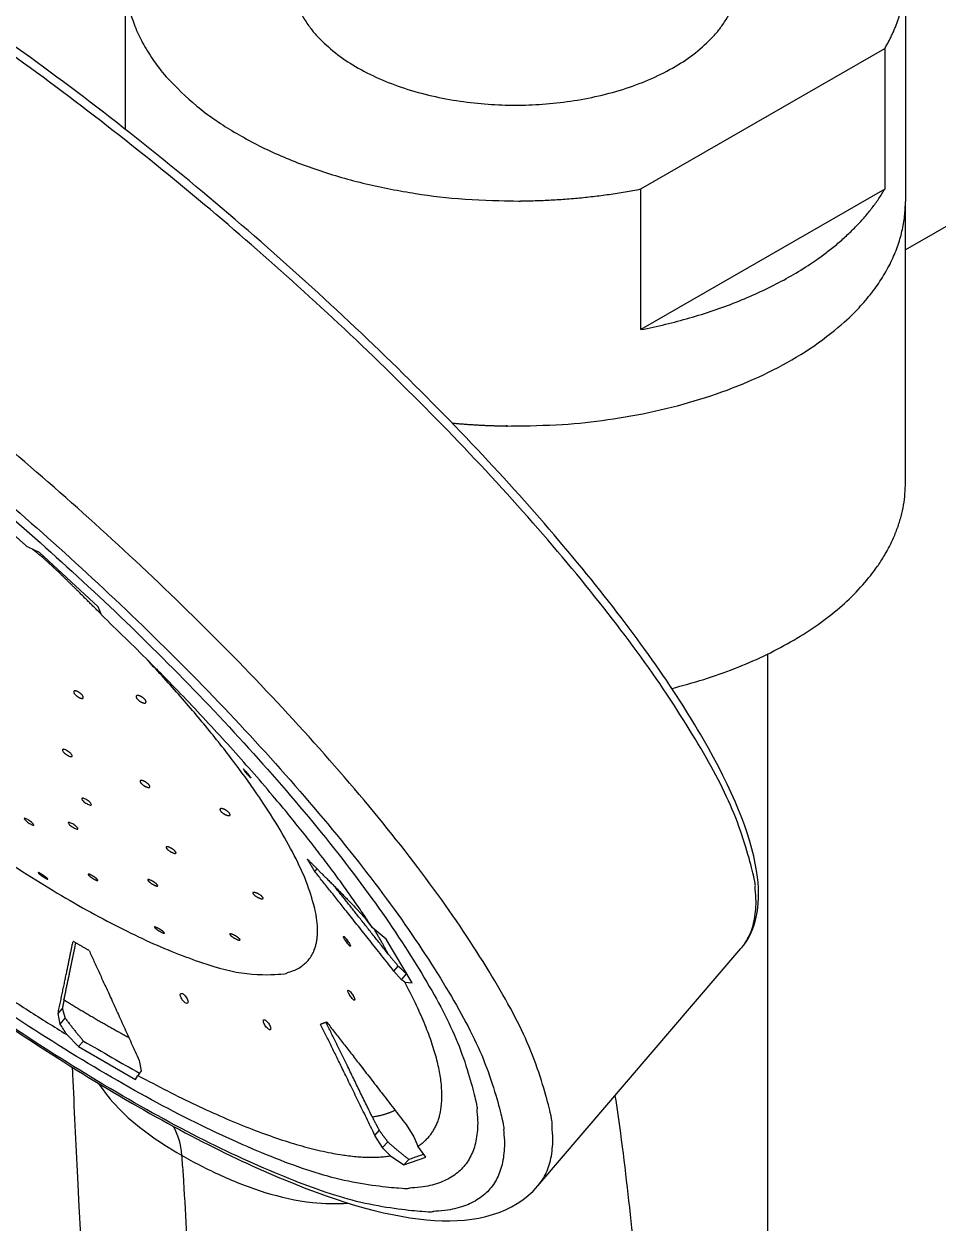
# Model space of a CAD drawing. Header units: millimetres. Extents: x 577 to 7172, y 252 to 2707.
# Drawn here: x 7007.6 to 7047.4, y 2245.8 to 2298 of the extents above; entities that cross this region are included whole.
import ezdxf

# ---------------------------------------------------------------- set-up
doc = ezdxf.new("R2010")
doc.units = ezdxf.units.MM
doc.header["$MEASUREMENT"] = 0
doc.layers.add('외형선(ISO)', color=7, linetype='Continuous', lineweight=30)
doc.layers.add('좁은 외형선(ISO)', color=7, linetype='Continuous', lineweight=25)

msp = doc.modelspace()

# ---------------------------------------------------------------- linework, layer by layer
at = {"layer": '외형선(ISO)'}
for p, q in [((7082.397, 2309.146), (7046.02, 2288.198)), ((7012.02, 2300.121), (7012.02, 2293.456)), ((7046.02, 2300.121), (7046.02, 2290.31)), ((7034.492, 2290.852), (7045.115, 2296.969)), ((7045.115, 2296.969), (7045.115, 2290.838)), ((7034.492, 2284.72), (7034.492, 2290.852)), ((7045.115, 2290.838), (7034.492, 2284.72)), ((7046.02, 2278.047), (7046.02, 2290.31)), ((7008.28, 2275.001), (7007.784, 2275.234)), ((7010.838, 2272.644), (7008.28, 2275.001)), ((7008.418, 2274.799), (7008.454, 2274.841)), ((7009.137, 2274.136), (7009.173, 2274.178)), ((7010.981, 2272.287), (7010.838, 2272.644)), ((7040.02, 2198.121), (7040.02, 2270.583)), ((7020.284, 2261.099), (7020.384, 2261.216)), ((7022.119, 2259.466), (7022.442, 2259.095)), ((7023.385, 2258.157), (7022.784, 2258.659)), ((7024.518, 2256.253), (7023.385, 2258.157)), ((7029.998, 2247.393), (7038.852, 2257.738)), ((7023.731, 2256.757), (7023.92, 2256.977)), ((7024.055, 2256.386), (7023.731, 2256.757)), ((7024.055, 2256.386), (7024.275, 2256.643)), ((7024.201, 2256.28), (7024.518, 2256.253)), ((7009.093, 2254.906), (7009.282, 2255.126)), ((7009.183, 2254.453), (7009.093, 2254.906)), ((7009.183, 2254.453), (7009.403, 2254.71)), ((7009.469, 2253.998), (7009.989, 2253.467)), ((7009.989, 2253.467), (7010.198, 2253.711)), ((7009.989, 2253.467), (7012.473, 2252.036)), ((7012.629, 2252.87), (7012.719, 2252.417)), ((7012.473, 2252.036), (7012.574, 2252.21)), ((7024.262, 2250.072), (7024.598, 2249.541)), ((7022.902, 2249.596), (7023.091, 2249.817)), ((7023.238, 2249.065), (7022.902, 2249.596)), ((7023.238, 2249.065), (7023.458, 2249.322)), ((7025.122, 2248.645), (7024.769, 2249.123)), ((7023.574, 2248.704), (7024.167, 2248.31)), ((7024.167, 2248.31), (7025.122, 2248.645)), ((7024.167, 2248.31), (7024.376, 2248.554))]:
    msp.add_line(p, q, dxfattribs=at)
for points, weights, knots in [([(7045.115, 2296.969), (7046.02, 2298.502), (7046.02, 2300.121), (7046.02, 2305.329), (7038.52, 2308.239)], [0.899858012792, 0.935901158753, 1, 0.819430589804, 0.861504175787], [5.939421, 5.939421, 5.939421, 6.283185, 6.283185, 7.251585, 7.251585, 7.251585]), ([(7012.925, 2303.272), (7012.02, 2301.739), (7012.02, 2300.121), (7012.02, 2290.331), (7029.02, 2290.331), (7031.831, 2290.331), (7034.492, 2290.852)], [0.899858012792, 0.935901158753, 1, 0.707106781187, 1, 0.935901158753, 0.899858012792], [5.939421, 5.939421, 5.939421, 6.283185, 6.283185, 7.853982, 7.853982, 8.197746, 8.197746, 8.197746]), ([(7019.52, 2301.384), (7019.27, 2300.76), (7019.27, 2300.121), (7019.27, 2294.506), (7029.02, 2294.506), (7038.77, 2294.506), (7038.77, 2300.121), (7038.77, 2300.76), (7038.52, 2301.384)], [0.923721975402, 0.954923757723, 1, 0.707106781187, 1, 0.707106781187, 1, 0.954923768434, 0.92372199023], [2.899847, 2.899847, 2.899847, 3.141593, 3.141593, 4.712389, 4.712389, 6.283185, 6.283185, 6.524931, 6.524931, 6.524931]), ([(6974.353, 2293.106), (6968.704, 2286.506), (6994.915, 2264.073), (7021.126, 2241.64), (7026.775, 2248.241), (7032.424, 2254.841), (7006.213, 2277.274), (6980.002, 2299.707), (6974.353, 2293.106)], [1, 0.707106781187, 1, 0.707106781187, 1, 0.707106781187, 1, 0.707106781187, 1], [0, 0, 0, 1.570796, 1.570796, 3.141593, 3.141593, 4.712389, 4.712389, 6.283185, 6.283185, 6.283185]), ([(6974.353, 2293.106), (6968.704, 2286.506), (6994.915, 2264.073), (7021.126, 2241.64), (7026.775, 2248.241), (7032.424, 2254.841), (7006.213, 2277.274), (6980.002, 2299.707), (6974.353, 2293.106)], [1, 0.707106781187, 1, 0.707106781187, 1, 0.707106781187, 1, 0.707106781187, 1], [0, 0, 0, 1.570796, 1.570796, 3.141593, 3.141593, 4.712389, 4.712389, 6.283185, 6.283185, 6.283185]), ([(7026.264, 2280.65), (7027.633, 2280.52), (7029.02, 2280.52), (7046.02, 2280.52), (7046.02, 2290.31)], [0.941904868768, 0.967302124277, 1, 0.707106781187, 1], [4.537029, 4.537029, 4.537029, 4.712389, 4.712389, 6.283185, 6.283185, 6.283185]), ([(7026.264, 2280.65), (7027.633, 2280.52), (7029.02, 2280.52), (7046.02, 2280.52), (7046.02, 2290.31)], [0.941904868768, 0.967302124277, 1, 0.707106781187, 1], [4.537029, 4.537029, 4.537029, 4.712389, 4.712389, 6.283185, 6.283185, 6.283185]), ([(6998.308, 2282.89), (6986.77, 2290.697), (6984.283, 2287.792), (6980.435, 2283.296), (6998.289, 2268.016), (7016.143, 2252.735), (7019.991, 2257.231), (7022.477, 2260.136), (7012.982, 2270.331)], [0.882125166133, 0.788867691613, 1, 0.707106781187, 1, 0.707106781187, 1, 0.788867691613, 0.882125166134], [5.150876, 5.150876, 5.150876, 6.283185, 6.283185, 7.853982, 7.853982, 9.424778, 9.424778, 10.557088, 10.557088, 10.557088]), ([(7007.784, 2275.234), (7006.844, 2276.071), (7005.885, 2276.891), (6998.617, 2283.112), (6991.659, 2287.349)], [0.970057302601, 0.984173461395, 1, 0.891318237359, 0.863291981722], [4.6275107, 4.6275107, 4.6275107, 4.712389, 4.712389, 5.295253, 5.295253, 5.295253]), ([(7009.843, 2268.975), (7009.797, 2268.979), (7009.781, 2268.957), (7009.727, 2268.882), (7009.931, 2268.735), (7010.042, 2268.655), (7010.127, 2268.647)], [0.863619918107, 0.891948817703, 1, 0.707106781187, 1, 0.815157105476, 0.863620368018], [2.56211, 2.56211, 2.56211, 3.141593, 3.141593, 4.712389, 4.712389, 5.703708, 5.703708, 5.703708]), ([(7010.127, 2268.647), (7010.173, 2268.642), (7010.188, 2268.664), (7010.243, 2268.74), (7010.039, 2268.886), (7009.928, 2268.966), (7009.843, 2268.975)], [0.86361875228, 0.891946594308, 1, 0.707106781187, 1, 0.815161045274, 0.863618302202], [5.703691, 5.703691, 5.703691, 6.283185, 6.283185, 7.853982, 7.853982, 8.845279, 8.845279, 8.845279]), ([(7012.57, 2268.773), (7012.521, 2268.775), (7012.504, 2268.75), (7012.447, 2268.667), (7012.655, 2268.525), (7012.767, 2268.449), (7012.854, 2268.444)], [0.862436298787, 0.889620990826, 1, 0.707106781187, 1, 0.817484044033, 0.862437158996], [2.549626, 2.549626, 2.549626, 3.141593, 3.141593, 4.712389, 4.712389, 5.691228, 5.691228, 5.691228]), ([(7012.854, 2268.444), (7012.902, 2268.442), (7012.919, 2268.467), (7012.976, 2268.55), (7012.769, 2268.692), (7012.657, 2268.768), (7012.57, 2268.773)], [0.862434179477, 0.889616688015, 1, 0.707106781187, 1, 0.817491841667, 0.862433318345], [5.691196, 5.691196, 5.691196, 6.283185, 6.283185, 7.853982, 7.853982, 8.832779, 8.832779, 8.832779]), ([(6993.344, 2266.113), (6994.284, 2265.276), (6995.242, 2264.456), (7002.511, 2258.235), (7009.469, 2253.998)], [0.970057302601, 0.984173461395, 1, 0.891318237359, 0.863291981722], [4.6275107, 4.6275107, 4.6275107, 4.712389, 4.712389, 5.295253, 5.295253, 5.295253]), ([(7012.799, 2265.053), (7012.694, 2265.093), (7012.67, 2265.056), (7012.624, 2264.986), (7012.834, 2264.848), (7012.899, 2264.805), (7012.961, 2264.782)], [0.861094057175, 0.820322304942, 1, 0.707106781187, 1, 0.886783620748, 0.861093668928], [2.177975, 2.177975, 2.177975, 3.141593, 3.141593, 4.712389, 4.712389, 5.319572, 5.319572, 5.319572]), ([(7012.961, 2264.782), (7013.066, 2264.742), (7013.091, 2264.779), (7013.136, 2264.849), (7012.926, 2264.987), (7012.861, 2265.03), (7012.799, 2265.053)], [0.861095319843, 0.820319522822, 1, 0.707106781187, 1, 0.886788114253, 0.86109570831], [5.319553, 5.319553, 5.319553, 6.283185, 6.283185, 7.853982, 7.853982, 8.461141, 8.461141, 8.461141]), ([(7016.288, 2263.826), (7016.177, 2263.862), (7016.153, 2263.821), (7016.107, 2263.746), (7016.323, 2263.615), (7016.388, 2263.575), (7016.45, 2263.555)], [0.862401974667, 0.817555541552, 1, 0.707106781187, 1, 0.88954949338, 0.862401116198], [2.163137, 2.163137, 2.163137, 3.141593, 3.141593, 4.712389, 4.712389, 5.304739, 5.304739, 5.304739]), ([(7016.45, 2263.555), (7016.561, 2263.518), (7016.585, 2263.559), (7016.631, 2263.635), (7016.415, 2263.766), (7016.35, 2263.806), (7016.288, 2263.826)], [0.862404427167, 0.817550553261, 1, 0.707106781187, 1, 0.889557976362, 0.862405286869], [5.304703, 5.304703, 5.304703, 6.283185, 6.283185, 7.853982, 7.853982, 8.446286, 8.446286, 8.446286]), ([(7014.01, 2262.123), (7013.833, 2262.22), (7013.803, 2262.171), (7013.765, 2262.111), (7013.979, 2261.977), (7014.001, 2261.963), (7014.024, 2261.951)], [0.929475427443, 0.748108974544, 1, 0.707106781187, 1, 0.958996883205, 0.929474097663], [1.790692, 1.790692, 1.790692, 3.141593, 3.141593, 4.712389, 4.712389, 4.93229, 4.93229, 4.93229]), ([(7014.024, 2261.951), (7014.2, 2261.854), (7014.231, 2261.903), (7014.268, 2261.963), (7014.054, 2262.097), (7014.032, 2262.111), (7014.01, 2262.123)], [0.929478550551, 0.748106805801, 1, 0.707106781187, 1, 0.959000899244, 0.929479880975], [4.932274, 4.932274, 4.932274, 6.283185, 6.283185, 7.853982, 7.853982, 8.073861, 8.073861, 8.073861]), ([(7008.61, 2260.81), (7008.554, 2260.862), (7008.448, 2260.934), (7008.241, 2261.076), (7008.226, 2261.054), (7008.221, 2261.047), (7008.256, 2261.014)], [0.858820416181, 0.825780417419, 1, 0.707106781187, 1, 0.881324624766, 0.858819756613], [0.636451, 0.636451, 0.636451, 1.570796, 1.570796, 3.141593, 3.141593, 3.778053, 3.778053, 3.778053]), ([(7008.256, 2261.014), (7008.312, 2260.962), (7008.418, 2260.89), (7008.626, 2260.748), (7008.641, 2260.77), (7008.646, 2260.777), (7008.61, 2260.81)], [0.85881930814, 0.825783338915, 1, 0.707106781187, 1, 0.88132518358, 0.858819968555], [3.778059, 3.778059, 3.778059, 4.712389, 4.712389, 6.283185, 6.283185, 6.919642, 6.919642, 6.919642]), ([(7010.749, 2260.804), (7010.702, 2260.844), (7010.641, 2260.884), (7010.431, 2261.023), (7010.407, 2260.985), (7010.393, 2260.965), (7010.485, 2260.889)], [0.864481381286, 0.893557980138, 1, 0.707106781187, 1, 0.813547942182, 0.864481850522], [0.999944, 0.999944, 0.999944, 1.570796, 1.570796, 3.141593, 3.141593, 4.141541, 4.141541, 4.141541]), ([(7010.485, 2260.889), (7010.532, 2260.849), (7010.592, 2260.809), (7010.803, 2260.671), (7010.827, 2260.708), (7010.841, 2260.728), (7010.749, 2260.804)], [0.864481694448, 0.893558553335, 1, 0.707106781187, 1, 0.813549087104, 0.864481225005], [4.14154, 4.14154, 4.14154, 4.712389, 4.712389, 6.283185, 6.283185, 7.283128, 7.283128, 7.283128]), ([(7013.29, 2260.631), (7013.272, 2260.644), (7013.253, 2260.656), (7013.039, 2260.79), (7013.008, 2260.742), (7012.983, 2260.701), (7013.154, 2260.584)], [0.937197788191, 0.964230571729, 1, 0.707106781187, 1, 0.742875278349, 0.93719919557], [4.520556, 4.520556, 4.520556, 4.712389, 4.712389, 6.283185, 6.283185, 7.662154, 7.662154, 7.662154]), ([(7013.154, 2260.584), (7013.172, 2260.571), (7013.192, 2260.559), (7013.405, 2260.424), (7013.436, 2260.473), (7013.461, 2260.513), (7013.29, 2260.631)], [0.937196722377, 0.964229866591, 1, 0.707106781187, 1, 0.742877846125, 0.937195314383], [1.37896, 1.37896, 1.37896, 1.570796, 1.570796, 3.141593, 3.141593, 4.520548, 4.520548, 4.520548]), ([(7017.798, 2260.138), (7017.614, 2260.23), (7017.584, 2260.178), (7017.548, 2260.115), (7017.769, 2259.988), (7017.79, 2259.976), (7017.812, 2259.965)], [0.933024075731, 0.745672843757, 1, 0.707106781187, 1, 0.961432048171, 0.933021292294], [1.777627, 1.777627, 1.777627, 3.141593, 3.141593, 4.712389, 4.712389, 4.91923, 4.91923, 4.91923]), ([(7017.812, 2259.965), (7017.996, 2259.873), (7018.025, 2259.925), (7018.062, 2259.988), (7017.841, 2260.115), (7017.82, 2260.127), (7017.798, 2260.138)], [0.933029038793, 0.74566947516, 1, 0.707106781187, 1, 0.961439197647, 0.933031825845], [4.919202, 4.919202, 4.919202, 6.283185, 6.283185, 7.853982, 7.853982, 8.060785, 8.060785, 8.060785]), ([(7013.643, 2258.506), (7013.593, 2258.543), (7013.531, 2258.582), (7013.315, 2258.714), (7013.295, 2258.68), (7013.283, 2258.662), (7013.378, 2258.59)], [0.864235130899, 0.89310468198, 1, 0.707106781187, 1, 0.814000349237, 0.864236076159], [0.997513, 0.997513, 0.997513, 1.570796, 1.570796, 3.141593, 3.141593, 4.139115, 4.139115, 4.139115]), ([(7013.378, 2258.59), (7013.427, 2258.553), (7013.489, 2258.514), (7013.705, 2258.382), (7013.726, 2258.415), (7013.737, 2258.434), (7013.643, 2258.506)], [0.864236179929, 0.893106624055, 1, 0.707106781187, 1, 0.814001909278, 0.864235233489], [4.139116, 4.139116, 4.139116, 4.712389, 4.712389, 6.283185, 6.283185, 7.280699, 7.280699, 7.280699]), ([(7016.869, 2258.269), (7016.849, 2258.282), (7016.829, 2258.294), (7016.609, 2258.421), (7016.581, 2258.373), (7016.558, 2258.333), (7016.733, 2258.222)], [0.935041622336, 0.962794752931, 1, 0.707106781187, 1, 0.74431013491, 0.935044447031], [4.512856, 4.512856, 4.512856, 4.712389, 4.712389, 6.283185, 6.283185, 7.654459, 7.654459, 7.654459]), ([(7016.733, 2258.222), (7016.753, 2258.209), (7016.773, 2258.198), (7016.993, 2258.071), (7017.021, 2258.119), (7017.044, 2258.159), (7016.869, 2258.269)], [0.935041052408, 0.962794370913, 1, 0.707106781187, 1, 0.74431430597, 0.935038224265], [1.371261, 1.371261, 1.371261, 1.570796, 1.570796, 3.141593, 3.141593, 4.512844, 4.512844, 4.512844]), ([(7024.769, 2249.123), (7025.049, 2249.3), (7025.255, 2249.541), (7026.822, 2251.371), (7024.201, 2256.28)], [0.970057302601, 0.984173461395, 1, 0.891318237359, 0.863291981722], [6.198307, 6.198307, 6.198307, 6.2831853, 6.2831853, 6.8660493, 6.8660493, 6.8660493])]:
    msp.add_rational_spline(points, weights, degree=2, knots=knots, dxfattribs=at)
for points, knots in [([(7038.852, 2257.738), (7039.508, 2258.504), (7039.723, 2259.589), (7039.381, 2262.414), (7038.649, 2264.304), (7036.239, 2268.621), (7034.569, 2271.034), (7030.479, 2276.142), (7028.068, 2278.83), (7022.742, 2284.228), (7019.83, 2286.937), (7013.794, 2292.109), (7010.672, 2294.571), (7004.526, 2299.005), (7001.504, 2300.976), (6995.855, 2304.229), (6993.231, 2305.51), (6988.615, 2307.253), (6986.634, 2307.71), (6983.678, 2307.69), (6982.564, 2307.314), (6981.872, 2306.505)], [5.643002, 5.643002, 5.643002, 5.643002, 5.910702, 5.910702, 6.241535, 6.241535, 6.567803, 6.567803, 6.890197, 6.890197, 7.211475, 7.211475, 7.532495, 7.532495, 7.853765, 7.853765, 8.176123, 8.176123, 8.502188, 8.502188, 8.784595, 8.784595, 8.784595, 8.784595]), ([(6973.018, 2296.16), (6972.355, 2295.386), (6972.053, 2294.372), (6971.997, 2291.783), (6972.511, 2290.094), (6974.43, 2286.03), (6975.972, 2283.602), (6979.842, 2278.492), (6982.128, 2275.835), (6987.231, 2270.48), (6990.041, 2267.785), (6995.918, 2262.598), (6998.983, 2260.107), (7005.077, 2255.568), (7008.105, 2253.52), (7013.846, 2250.063), (7016.554, 2248.658), (7021.463, 2246.624), (7023.636, 2246.008), (7027.285, 2245.785), (7028.951, 2246.169), (7029.998, 2247.393)], [2.50141, 2.50141, 2.50141, 2.50141, 2.704928, 2.704928, 3.012666, 3.012666, 3.358799, 3.358799, 3.687628, 3.687628, 4.011944, 4.011944, 4.335111, 4.335111, 4.658764, 4.658764, 4.98518, 4.98518, 5.321272, 5.321272, 5.643002, 5.643002, 5.643002, 5.643002]), ([(7013.576, 2269.72), (7013.575, 2269.72), (7013.575, 2269.721), (7013.558, 2269.739), (7013.538, 2269.76), (7013.498, 2269.803), (7013.475, 2269.827), (7013.43, 2269.875), (7013.407, 2269.899), (7013.367, 2269.941), (7013.348, 2269.961), (7013.33, 2269.981), (7013.328, 2269.983), (7013.325, 2269.986)], [-0.06677387, -0.06677387, -0.06677387, -0.06677387, -0.06655234, -0.06655234, -0.05682019, -0.05682019, -0.04748122, -0.04748122, -0.03814224, -0.03814224, -0.02880327, -0.02880327, -0.02735237, -0.02735237, -0.02735237, -0.02735237]), ([(7013.379, 2269.931), (7013.384, 2269.926), (7013.388, 2269.922), (7013.412, 2269.896), (7013.436, 2269.872), (7013.482, 2269.823), (7013.505, 2269.798), (7013.545, 2269.755), (7013.565, 2269.734), (7013.597, 2269.7), (7013.609, 2269.687), (7013.625, 2269.67), (7013.629, 2269.665), (7013.628, 2269.666), (7013.622, 2269.671), (7013.605, 2269.689), (7013.592, 2269.703), (7013.576, 2269.72)], [-0.13610049, -0.13610049, -0.13610049, -0.13610049, -0.13401922, -0.13401922, -0.12446629, -0.12446629, -0.11491335, -0.11491335, -0.10536041, -0.10536041, -0.09580747, -0.09580747, -0.08604598, -0.08604598, -0.07628449, -0.07628449, -0.06677387, -0.06677387, -0.06677387, -0.06677387]), ([(7009.417, 2266.404), (7009.441, 2266.394), (7009.469, 2266.379), (7009.525, 2266.345), (7009.553, 2266.326), (7009.602, 2266.287), (7009.626, 2266.265), (7009.665, 2266.224), (7009.681, 2266.204), (7009.701, 2266.17), (7009.707, 2266.153), (7009.707, 2266.129), (7009.701, 2266.12), (7009.681, 2266.11), (7009.666, 2266.109), (7009.626, 2266.115), (7009.602, 2266.123), (7009.578, 2266.133), (7009.554, 2266.144), (7009.526, 2266.158), (7009.47, 2266.192), (7009.442, 2266.212), (7009.393, 2266.25), (7009.369, 2266.272), (7009.33, 2266.314), (7009.314, 2266.334), (7009.294, 2266.368), (7009.288, 2266.384), (7009.288, 2266.409), (7009.293, 2266.418), (7009.313, 2266.427), (7009.329, 2266.428), (7009.368, 2266.422), (7009.392, 2266.414), (7009.417, 2266.404)], [0.0755525, 0.0755525, 0.0755525, 0.0755525, 0.0850263, 0.0850263, 0.0945001, 0.0945001, 0.1039145, 0.1039145, 0.1133288, 0.1133288, 0.1227432, 0.1227432, 0.1321576, 0.1321576, 0.1416314, 0.1416314, 0.1511052, 0.1511052, 0.1511052, 0.1605789, 0.1605789, 0.1700527, 0.1700527, 0.1794671, 0.1794671, 0.1888814, 0.1888814, 0.1982958, 0.1982958, 0.2077102, 0.2077102, 0.2171839, 0.2171839, 0.2266577, 0.2266577, 0.2266577, 0.2266577]), ([(7017.403, 2265.274), (7017.403, 2265.275), (7017.402, 2265.275), (7017.382, 2265.298), (7017.361, 2265.323), (7017.32, 2265.371), (7017.299, 2265.397), (7017.258, 2265.447), (7017.239, 2265.471), (7017.208, 2265.51), (7017.194, 2265.528), (7017.175, 2265.555), (7017.169, 2265.564), (7017.165, 2265.572), (7017.168, 2265.571), (7017.181, 2265.559), (7017.192, 2265.548), (7017.205, 2265.534), (7017.218, 2265.52), (7017.235, 2265.501), (7017.255, 2265.478), (7017.256, 2265.478), (7017.256, 2265.477)], [-0.06677387, -0.06677387, -0.06677387, -0.06677387, -0.06655234, -0.06655234, -0.05682019, -0.05682019, -0.04748122, -0.04748122, -0.03814224, -0.03814224, -0.02880327, -0.02880327, -0.0194643, -0.0194643, -0.00973215, -0.00973215, 0, 0, 0, 0.00976149, 0.00976149, 0.00997746, 0.00997746, 0.00997746, 0.00997746]), ([(7017.256, 2265.477), (7017.275, 2265.456), (7017.296, 2265.431), (7017.337, 2265.383), (7017.359, 2265.357), (7017.401, 2265.306), (7017.42, 2265.282), (7017.452, 2265.242), (7017.466, 2265.223), (7017.485, 2265.196), (7017.491, 2265.188), (7017.494, 2265.18), (7017.491, 2265.181), (7017.477, 2265.194), (7017.466, 2265.205), (7017.439, 2265.234), (7017.422, 2265.253), (7017.403, 2265.274)], [-0.14356475, -0.14356475, -0.14356475, -0.14356475, -0.13401922, -0.13401922, -0.12446629, -0.12446629, -0.11491335, -0.11491335, -0.10536041, -0.10536041, -0.09580747, -0.09580747, -0.08604598, -0.08604598, -0.07628449, -0.07628449, -0.06677387, -0.06677387, -0.06677387, -0.06677387]), ([(7010.328, 2264.233), (7010.355, 2264.217), (7010.383, 2264.198), (7010.436, 2264.158), (7010.46, 2264.137), (7010.499, 2264.099), (7010.516, 2264.08), (7010.539, 2264.046), (7010.545, 2264.031), (7010.547, 2264.009), (7010.542, 2264.001), (7010.523, 2263.993), (7010.507, 2263.993), (7010.471, 2264), (7010.448, 2264.007), (7010.396, 2264.03), (7010.368, 2264.044), (7010.342, 2264.06), (7010.315, 2264.076), (7010.287, 2264.095), (7010.234, 2264.135), (7010.21, 2264.156), (7010.171, 2264.194), (7010.154, 2264.213), (7010.131, 2264.247), (7010.125, 2264.262), (7010.123, 2264.283), (7010.127, 2264.292), (7010.147, 2264.3), (7010.163, 2264.3), (7010.199, 2264.293), (7010.222, 2264.285), (7010.273, 2264.263), (7010.302, 2264.248), (7010.328, 2264.233)], [0.0755525, 0.0755525, 0.0755525, 0.0755525, 0.0850263, 0.0850263, 0.0945001, 0.0945001, 0.1039145, 0.1039145, 0.1133289, 0.1133289, 0.1227432, 0.1227432, 0.1321576, 0.1321576, 0.1416314, 0.1416314, 0.1511052, 0.1511052, 0.1511052, 0.1605649, 0.1605649, 0.1700246, 0.1700246, 0.179453, 0.179453, 0.1888814, 0.1888814, 0.1983099, 0.1983099, 0.2077383, 0.2077383, 0.217198, 0.217198, 0.2266577, 0.2266577, 0.2266577, 0.2266577]), ([(7007.963, 2263.227), (7007.982, 2263.209), (7008, 2263.191), (7008.026, 2263.16), (7008.034, 2263.147), (7008.038, 2263.128), (7008.036, 2263.122), (7008.019, 2263.118), (7008.006, 2263.12), (7007.972, 2263.13), (7007.951, 2263.14), (7007.902, 2263.165), (7007.875, 2263.181), (7007.823, 2263.214), (7007.795, 2263.233), (7007.742, 2263.273), (7007.718, 2263.294), (7007.698, 2263.312), (7007.678, 2263.33), (7007.66, 2263.348), (7007.634, 2263.379), (7007.626, 2263.392), (7007.622, 2263.411), (7007.624, 2263.417), (7007.641, 2263.421), (7007.654, 2263.419), (7007.688, 2263.409), (7007.709, 2263.399), (7007.758, 2263.374), (7007.785, 2263.358), (7007.837, 2263.325), (7007.865, 2263.306), (7007.918, 2263.266), (7007.943, 2263.245), (7007.963, 2263.227)], [0.0755525, 0.0755525, 0.0755525, 0.0755525, 0.0850263, 0.0850263, 0.0945001, 0.0945001, 0.1039145, 0.1039145, 0.1133288, 0.1133288, 0.1227432, 0.1227432, 0.1321576, 0.1321576, 0.1416314, 0.1416314, 0.1511052, 0.1511052, 0.1511052, 0.1605789, 0.1605789, 0.1700527, 0.1700527, 0.1794671, 0.1794671, 0.1888814, 0.1888814, 0.1982958, 0.1982958, 0.2077102, 0.2077102, 0.2171839, 0.2171839, 0.2266577, 0.2266577, 0.2266577, 0.2266577]), ([(7009.817, 2263.117), (7009.842, 2263.098), (7009.867, 2263.078), (7009.909, 2263.039), (7009.927, 2263.02), (7009.95, 2262.99), (7009.957, 2262.976), (7009.961, 2262.955), (7009.957, 2262.948), (7009.94, 2262.942), (7009.926, 2262.943), (7009.889, 2262.952), (7009.866, 2262.961), (7009.818, 2262.983), (7009.791, 2262.997), (7009.735, 2263.032), (7009.706, 2263.051), (7009.681, 2263.069), (7009.656, 2263.088), (7009.631, 2263.108), (7009.589, 2263.147), (7009.572, 2263.166), (7009.549, 2263.196), (7009.541, 2263.21), (7009.538, 2263.231), (7009.542, 2263.238), (7009.559, 2263.244), (7009.573, 2263.244), (7009.61, 2263.235), (7009.633, 2263.226), (7009.68, 2263.204), (7009.708, 2263.189), (7009.764, 2263.155), (7009.792, 2263.136), (7009.817, 2263.117)], [0.0755525, 0.0755525, 0.0755525, 0.0755525, 0.0850263, 0.0850263, 0.0945001, 0.0945001, 0.1039145, 0.1039145, 0.1133288, 0.1133288, 0.1227432, 0.1227432, 0.1321576, 0.1321576, 0.1416314, 0.1416314, 0.1511052, 0.1511052, 0.1511052, 0.1605789, 0.1605789, 0.1700527, 0.1700527, 0.1794671, 0.1794671, 0.1888814, 0.1888814, 0.1982958, 0.1982958, 0.2077102, 0.2077102, 0.2171839, 0.2171839, 0.2266577, 0.2266577, 0.2266577, 0.2266577]), ([(7021.66, 2258.03), (7021.659, 2258.031), (7021.659, 2258.031), (7021.638, 2258.06), (7021.619, 2258.089), (7021.588, 2258.14), (7021.573, 2258.165), (7021.551, 2258.209), (7021.543, 2258.228), (7021.535, 2258.254), (7021.534, 2258.263), (7021.541, 2258.27), (7021.548, 2258.268), (7021.568, 2258.254), (7021.583, 2258.242), (7021.616, 2258.207), (7021.634, 2258.185), (7021.653, 2258.162), (7021.671, 2258.139), (7021.692, 2258.112), (7021.712, 2258.083), (7021.713, 2258.083), (7021.713, 2258.082)], [-0.06677387, -0.06677387, -0.06677387, -0.06677387, -0.06655234, -0.06655234, -0.05682019, -0.05682019, -0.04748122, -0.04748122, -0.03814224, -0.03814224, -0.02880327, -0.02880327, -0.0194643, -0.0194643, -0.00973215, -0.00973215, 0, 0, 0, 0.00976149, 0.00976149, 0.00997746, 0.00997746, 0.00997746, 0.00997746]), ([(7021.713, 2258.082), (7021.733, 2258.054), (7021.752, 2258.026), (7021.784, 2257.975), (7021.799, 2257.949), (7021.822, 2257.904), (7021.83, 2257.885), (7021.839, 2257.858), (7021.839, 2257.849), (7021.832, 2257.842), (7021.824, 2257.845), (7021.803, 2257.859), (7021.788, 2257.872), (7021.755, 2257.908), (7021.736, 2257.93), (7021.699, 2257.976), (7021.679, 2258.003), (7021.66, 2258.03)], [-0.14356475, -0.14356475, -0.14356475, -0.14356475, -0.13401922, -0.13401922, -0.12446629, -0.12446629, -0.11491335, -0.11491335, -0.10536041, -0.10536041, -0.09580747, -0.09580747, -0.08604598, -0.08604598, -0.07628449, -0.07628449, -0.06677387, -0.06677387, -0.06677387, -0.06677387]), ([(7014.42, 2255.709), (7014.42, 2255.71), (7014.42, 2255.71), (7014.418, 2255.733), (7014.421, 2255.752), (7014.434, 2255.777), (7014.444, 2255.785), (7014.473, 2255.791), (7014.491, 2255.788), (7014.528, 2255.772), (7014.55, 2255.758), (7014.594, 2255.722), (7014.617, 2255.7), (7014.657, 2255.652), (7014.678, 2255.623), (7014.713, 2255.566), (7014.728, 2255.536), (7014.738, 2255.51), (7014.748, 2255.484), (7014.756, 2255.457), (7014.758, 2255.434), (7014.758, 2255.434), (7014.758, 2255.433)], [-0.06677387, -0.06677387, -0.06677387, -0.06677387, -0.06655234, -0.06655234, -0.05682019, -0.05682019, -0.04748122, -0.04748122, -0.03814224, -0.03814224, -0.02880327, -0.02880327, -0.0194643, -0.0194643, -0.00973215, -0.00973215, 0, 0, 0, 0.00976149, 0.00976149, 0.00997746, 0.00997746, 0.00997746, 0.00997746]), ([(7021.798, 2255.725), (7021.798, 2255.726), (7021.798, 2255.726), (7021.78, 2255.756), (7021.764, 2255.784), (7021.742, 2255.832), (7021.733, 2255.855), (7021.722, 2255.892), (7021.721, 2255.906), (7021.726, 2255.923), (7021.732, 2255.926), (7021.751, 2255.922), (7021.764, 2255.914), (7021.794, 2255.889), (7021.812, 2255.871), (7021.851, 2255.827), (7021.871, 2255.801), (7021.89, 2255.775), (7021.909, 2255.75), (7021.928, 2255.72), (7021.947, 2255.691), (7021.947, 2255.69), (7021.947, 2255.689)], [-0.06677387, -0.06677387, -0.06677387, -0.06677387, -0.06655234, -0.06655234, -0.05682019, -0.05682019, -0.04748122, -0.04748122, -0.03814224, -0.03814224, -0.02880327, -0.02880327, -0.0194643, -0.0194643, -0.00973215, -0.00973215, 0, 0, 0, 0.00976149, 0.00976149, 0.00997746, 0.00997746, 0.00997746, 0.00997746]), ([(7014.758, 2255.433), (7014.76, 2255.411), (7014.758, 2255.393), (7014.746, 2255.367), (7014.735, 2255.358), (7014.706, 2255.352), (7014.688, 2255.355), (7014.65, 2255.371), (7014.628, 2255.385), (7014.582, 2255.422), (7014.559, 2255.446), (7014.518, 2255.494), (7014.498, 2255.523), (7014.463, 2255.581), (7014.448, 2255.61), (7014.429, 2255.662), (7014.422, 2255.687), (7014.42, 2255.709)], [-0.14356475, -0.14356475, -0.14356475, -0.14356475, -0.13401922, -0.13401922, -0.12446629, -0.12446629, -0.11491335, -0.11491335, -0.10536041, -0.10536041, -0.09580747, -0.09580747, -0.08604598, -0.08604598, -0.07628449, -0.07628449, -0.06677387, -0.06677387, -0.06677387, -0.06677387]), ([(7021.947, 2255.689), (7021.965, 2255.661), (7021.98, 2255.633), (7022.003, 2255.585), (7022.013, 2255.561), (7022.024, 2255.523), (7022.025, 2255.509), (7022.02, 2255.492), (7022.014, 2255.488), (7021.994, 2255.493), (7021.98, 2255.502), (7021.95, 2255.527), (7021.931, 2255.546), (7021.892, 2255.59), (7021.872, 2255.617), (7021.835, 2255.668), (7021.816, 2255.697), (7021.798, 2255.725)], [-0.14356475, -0.14356475, -0.14356475, -0.14356475, -0.13401922, -0.13401922, -0.12446629, -0.12446629, -0.11491335, -0.11491335, -0.10536041, -0.10536041, -0.09580747, -0.09580747, -0.08604598, -0.08604598, -0.07628449, -0.07628449, -0.06677387, -0.06677387, -0.06677387, -0.06677387]), ([(7018.051, 2254.524), (7018.051, 2254.524), (7018.051, 2254.525), (7018.042, 2254.551), (7018.038, 2254.575), (7018.038, 2254.609), (7018.042, 2254.623), (7018.058, 2254.64), (7018.071, 2254.643), (7018.099, 2254.638), (7018.116, 2254.63), (7018.155, 2254.603), (7018.176, 2254.584), (7018.216, 2254.542), (7018.238, 2254.516), (7018.278, 2254.46), (7018.296, 2254.43), (7018.311, 2254.403), (7018.325, 2254.375), (7018.338, 2254.346), (7018.347, 2254.319), (7018.347, 2254.319), (7018.347, 2254.318)], [-0.06677387, -0.06677387, -0.06677387, -0.06677387, -0.06655234, -0.06655234, -0.05682019, -0.05682019, -0.04748122, -0.04748122, -0.03814224, -0.03814224, -0.02880327, -0.02880327, -0.0194643, -0.0194643, -0.00973215, -0.00973215, 0, 0, 0, 0.00976149, 0.00976149, 0.00997746, 0.00997746, 0.00997746, 0.00997746]), ([(7018.347, 2254.318), (7018.355, 2254.293), (7018.36, 2254.27), (7018.36, 2254.235), (7018.356, 2254.22), (7018.34, 2254.202), (7018.328, 2254.199), (7018.299, 2254.204), (7018.281, 2254.213), (7018.241, 2254.241), (7018.22, 2254.26), (7018.179, 2254.303), (7018.157, 2254.33), (7018.117, 2254.386), (7018.099, 2254.416), (7018.071, 2254.47), (7018.059, 2254.498), (7018.051, 2254.524)], [-0.14356475, -0.14356475, -0.14356475, -0.14356475, -0.13401922, -0.13401922, -0.12446629, -0.12446629, -0.11491335, -0.11491335, -0.10536041, -0.10536041, -0.09580747, -0.09580747, -0.08604598, -0.08604598, -0.07628449, -0.07628449, -0.06677387, -0.06677387, -0.06677387, -0.06677387]), ([(7010.198, 2253.711), (7010.614, 2253.474), (7011.028, 2253.237), (7011.443, 2252.999), (7011.843, 2252.768), (7012.242, 2252.537), (7012.64, 2252.305)], [0, 0, 0, 0, 1.756576, 1.756576, 1.756576, 3.453869, 3.453869, 3.453869, 3.453869]), ([(7014.213, 2168.494), (7012.839, 2194.874), (7011.389, 2220.984), (7009.873, 2249.251), (7009.805, 2250.828), (7009.734, 2252.358), (7009.729, 2252.459), (7009.724, 2252.559)], [0, 0, 0, 0, 10.000032, 10.000032, 10.557762, 10.557762, 10.59744, 10.59744, 10.59744, 10.59744]), ([(7033.361, 2251.322), (7033.448, 2250.775), (7033.525, 2250.233), (7034.02, 2246.549), (7034.304, 2243.387), (7035.578, 2230.986), (7036.556, 2221.647), (7039.074, 2197.628), (7040.631, 2182.924), (7042.2, 2168.207)], [2.775419, 2.775419, 2.775419, 2.775419, 2.983866, 2.983866, 4.205064, 4.205064, 7.867869, 7.867869, 13.635607, 13.635607, 13.635607, 13.635607]), ([(7024.376, 2248.554), (7024.537, 2248.612), (7024.697, 2248.669), (7024.856, 2248.724), (7024.911, 2248.744), (7024.966, 2248.763), (7025.021, 2248.782)], [0, 0, 0, 0, 1.756571, 1.756571, 1.756571, 2.363617, 2.363617, 2.363617, 2.363617])]:
    msp.add_open_spline(points, degree=3, knots=knots, dxfattribs=at)
for points, weights in [([(7034.492, 2284.72), (7042.42, 2286.272), (7045.115, 2290.838)], [0.899858012792, 0.807248768394, 0.899858012793]), ([(7035.84, 2269.079), (7046.02, 2271.647), (7046.02, 2278.047)], [0.883879752103, 0.786911115582, 1]), ([(7008.418, 2274.799), (7008.213, 2274.962), (7007.987, 2275.139)], [4.04146698475, 3.91277257754, 3.77991830813]), ([(7009.137, 2274.136), (7008.779, 2274.469), (7008.418, 2274.799)], [0.870889018154, 0.870236549173, 0.869608637467]), ([(7010.967, 2272.321), (7009.976, 2273.313), (7009.137, 2274.136)], [3.5318326269, 3.79432056332, 4.04146698473]), ([(7022.784, 2258.659), (7018.736, 2264.883), (7010.981, 2272.287)], [0.854839893126, 0.843798548702, 0.927518997261]), ([(7020.125, 2261.368), (7020.046, 2261.501), (7019.965, 2261.634)], [0.902843810018, 0.903414820367, 0.903992445649]), ([(7019.965, 2261.634), (7020.946, 2260.657), (7022.119, 2259.466)], [4.04146698475, 3.77959938326, 3.50050821324]), ([(7020.284, 2261.099), (7020.205, 2261.234), (7020.125, 2261.368)], [0.901709715473, 0.902273405481, 0.902843693718]), ([(7023.731, 2256.757), (7021.851, 2259.136), (7020.284, 2261.099)], [3.50050821324, 3.77959938326, 4.04146698474]), ([(7023.48, 2257.504), (7022.231, 2259.083), (7021.128, 2260.469)], [1.04945582747, 1.05342220194, 1.05269629909]), ([(7009.093, 2254.906), (7009.455, 2256.634), (7009.746, 2258.057)], [3.50050821324, 3.77959938326, 4.04146698474]), ([(7009.352, 2255.505), (7009.631, 2256.842), (7009.867, 2257.988)], [1.04410978551, 1.05042503838, 1.05038216151]), ([(7010.445, 2257.655), (7010.097, 2257.858), (7009.746, 2258.057)], [0.885097946107, 0.884203678932, 0.883334763637]), ([(7010.445, 2257.655), (7011.439, 2255.492), (7012.629, 2252.87)], [4.04146698474, 3.77959938325, 3.50050821324]), ([(7023.48, 2257.504), (7023.693, 2257.235), (7023.92, 2256.977)], [0.871325139067, 0.868120206696, 0.865493247365]), ([(7023.92, 2256.977), (7024.092, 2256.805), (7024.275, 2256.643)], [0.93275020692, 0.926079761342, 0.919971141937]), ([(7024.275, 2256.643), (7024.283, 2256.64), (7024.29, 2256.636)], [0.962360484388, 0.961992376693, 0.961625514352]), ([(7009.352, 2255.505), (7009.311, 2255.31), (7009.282, 2255.126)], [0.868247710021, 0.871172217677, 0.874678769645]), ([(7009.282, 2255.126), (7009.338, 2254.914), (7009.403, 2254.71)], [0.867569967295, 0.870206881707, 0.873339874281]), ([(7009.403, 2254.71), (7009.789, 2254.193), (7010.198, 2253.711)], [0.859413337582, 0.861485796855, 0.864291212833]), ([(7020.805, 2254.533), (7020.672, 2254.488), (7020.536, 2254.439)], [0.917293659281, 0.915976785418, 0.914687118167]), ([(7022.902, 2249.596), (7021.613, 2252.25), (7020.536, 2254.439)], [3.50050821324, 3.77959938326, 4.04146698474]), ([(7022.786, 2250.406), (7021.702, 2252.633), (7020.773, 2254.522)], [1.05153347983, 1.05924208518, 1.05940452004]), ([(7020.805, 2254.533), (7022.376, 2252.517), (7024.262, 2250.072)], [4.04146698474, 3.77959938325, 3.50050821323]), ([(7012.574, 2252.21), (7020.063, 2248.161), (7023.574, 2248.704)], [0.854839893126, 0.843798548702, 0.927518997261]), ([(7022.786, 2250.406), (7022.931, 2250.106), (7023.091, 2249.817)], [0.853794835446, 0.854162396197, 0.855089508765]), ([(7023.091, 2249.817), (7023.269, 2249.565), (7023.458, 2249.322)], [0.907964520793, 0.902575874801, 0.897720897298]), ([(7023.458, 2249.322), (7023.906, 2248.921), (7024.376, 2248.554)], [0.892502508519, 0.898074699704, 0.904444067212])]:
    msp.add_rational_spline(points, weights, degree=2, dxfattribs=at)
for points in [[(7022.442, 2259.095), (7022.556, 2258.95), (7022.67, 2258.805), (7022.784, 2258.659)], [(7024.201, 2256.28), (7024.152, 2256.316), (7024.103, 2256.351), (7024.055, 2256.386)], [(7009.469, 2253.998), (7009.374, 2254.15), (7009.279, 2254.302), (7009.183, 2254.453)], [(7012.719, 2252.417), (7012.671, 2252.348), (7012.622, 2252.279), (7012.574, 2252.21)], [(7024.598, 2249.541), (7024.655, 2249.402), (7024.712, 2249.262), (7024.769, 2249.123)], [(7023.574, 2248.704), (7023.462, 2248.825), (7023.35, 2248.945), (7023.238, 2249.065)]]:
    msp.add_open_spline(points, degree=3, dxfattribs=at)
at = {"layer": '좁은 외형선(ISO)'}
for points, weights, knots in [([(7038.852, 2257.738), (7044.992, 2264.912), (7016.502, 2289.296), (6988.012, 2313.679), (6981.872, 2306.505)], [0.999999999456, 0.707106781458, 1, 0.707106780915, 1.00000000054], [3.141593, 3.141593, 3.141593, 4.712389, 4.712389, 6.283185, 6.283185, 6.283185]), ([(7029.998, 2247.393), (7036.138, 2254.567), (7007.648, 2278.951), (6979.158, 2303.334), (6973.018, 2296.16)], [0.999999997794, 0.70710678229, 1, 0.707106780084, 1.00000000221], [3.141593, 3.141593, 3.141593, 4.712389, 4.712389, 6.283185, 6.283185, 6.283185]), ([(6973.213, 2294.082), (6967.319, 2287.194), (6994.669, 2263.786), (7022.02, 2240.378), (7027.915, 2247.265), (7033.809, 2254.152), (7006.458, 2277.561), (6979.108, 2300.969), (6973.213, 2294.082)], [1, 0.707106781187, 1, 0.707106781187, 1, 0.707106781187, 1, 0.707106781187, 1], [0, 0, 0, 1.570796, 1.570796, 3.141593, 3.141593, 4.712389, 4.712389, 6.283185, 6.283185, 6.283185])]:
    msp.add_rational_spline(points, weights, degree=2, knots=knots, dxfattribs=at)
for points, weights in [([(7023.48, 2257.504), (7023.203, 2258.029), (7022.876, 2258.582)], [0.918227309254, 0.914739451083, 0.911439692765]), ([(7009.352, 2255.505), (7010.805, 2254.616), (7012.176, 2253.867)], [0.872335631379, 0.875827096979, 0.879967597599]), ([(7022.786, 2250.406), (7023.354, 2250.486), (7023.777, 2250.7)], [0.97393423049, 0.980579384689, 0.987591358677])]:
    msp.add_rational_spline(points, weights, degree=2, dxfattribs=at)
for points, knots in [([(7010.858, 2251.862), (7011.113, 2251.476), (7011.395, 2251.127), (7012.089, 2250.405), (7012.513, 2250.045), (7013.439, 2249.365), (7013.941, 2249.044), (7014.475, 2248.736)], [0.732754, 0.732754, 0.732754, 0.732754, 0.9728596, 0.9728596, 1.2661915, 1.2661915, 1.5600946, 1.5600946, 1.5600946, 1.5600946]), ([(7014.475, 2248.736), (7015.009, 2248.429), (7015.585, 2248.129), (7016.804, 2247.574), (7017.447, 2247.32), (7018.778, 2246.91), (7019.47, 2246.754), (7020.696, 2246.62), (7021.216, 2246.608), (7021.731, 2246.65)], [0, 0, 0, 0, 0.294113, 0.294113, 0.588058, 0.588058, 0.8852, 0.8852, 1.103115, 1.103115, 1.103115, 1.103115]), ([(7014.475, 2248.736), (7014.498, 2248.455), (7014.519, 2248.172), (7014.539, 2247.888), (7014.647, 2246.312), (7014.713, 2244.711), (7014.79, 2243.116), (7014.867, 2241.522), (7014.956, 2239.934), (7015.041, 2238.345), (7015.127, 2236.755), (7015.209, 2235.164), (7015.293, 2233.574), (7015.376, 2231.983), (7015.46, 2230.393), (7015.544, 2228.802), (7015.628, 2227.212), (7015.711, 2225.621), (7015.795, 2224.031), (7015.879, 2222.44), (7015.962, 2220.85), (7016.046, 2219.259), (7016.13, 2217.669), (7016.214, 2216.079), (7016.297, 2214.488), (7016.381, 2212.898), (7016.465, 2211.307), (7016.549, 2209.717), (7016.632, 2208.126), (7016.716, 2206.536), (7016.8, 2204.945), (7016.884, 2203.355), (7016.967, 2201.764), (7017.051, 2200.174), (7017.135, 2198.584), (7017.218, 2196.993), (7017.302, 2195.403), (7017.386, 2193.812), (7017.47, 2192.222), (7017.553, 2190.631), (7017.637, 2189.041), (7017.721, 2187.45), (7017.805, 2185.86), (7018.223, 2177.908), (7018.642, 2169.955), (7019.061, 2162.003)], [29.909051, 29.909051, 29.909051, 29.909051, 31.027568, 31.027568, 31.027568, 37.233081, 37.233081, 37.233081, 43.438595, 43.438595, 43.438595, 49.644108, 49.644108, 49.644108, 55.849622, 55.849622, 55.849622, 62.055135, 62.055135, 62.055135, 68.260649, 68.260649, 68.260649, 74.466162, 74.466162, 74.466162, 80.671676, 80.671676, 80.671676, 86.877189, 86.877189, 86.877189, 93.082703, 93.082703, 93.082703, 99.288216, 99.288216, 99.288216, 105.49373, 105.49373, 105.49373, 111.699243, 111.699243, 111.699243, 142.726805, 142.726805, 142.726805, 142.726805])]:
    msp.add_open_spline(points, degree=3, knots=knots, dxfattribs=at)
msp.add_open_spline([(7014.106, 2250.001), (7014.307, 2249.657), (7014.434, 2249.226), (7014.475, 2248.736)], degree=3, dxfattribs=at)

doc.saveas('drawing.dxf')
